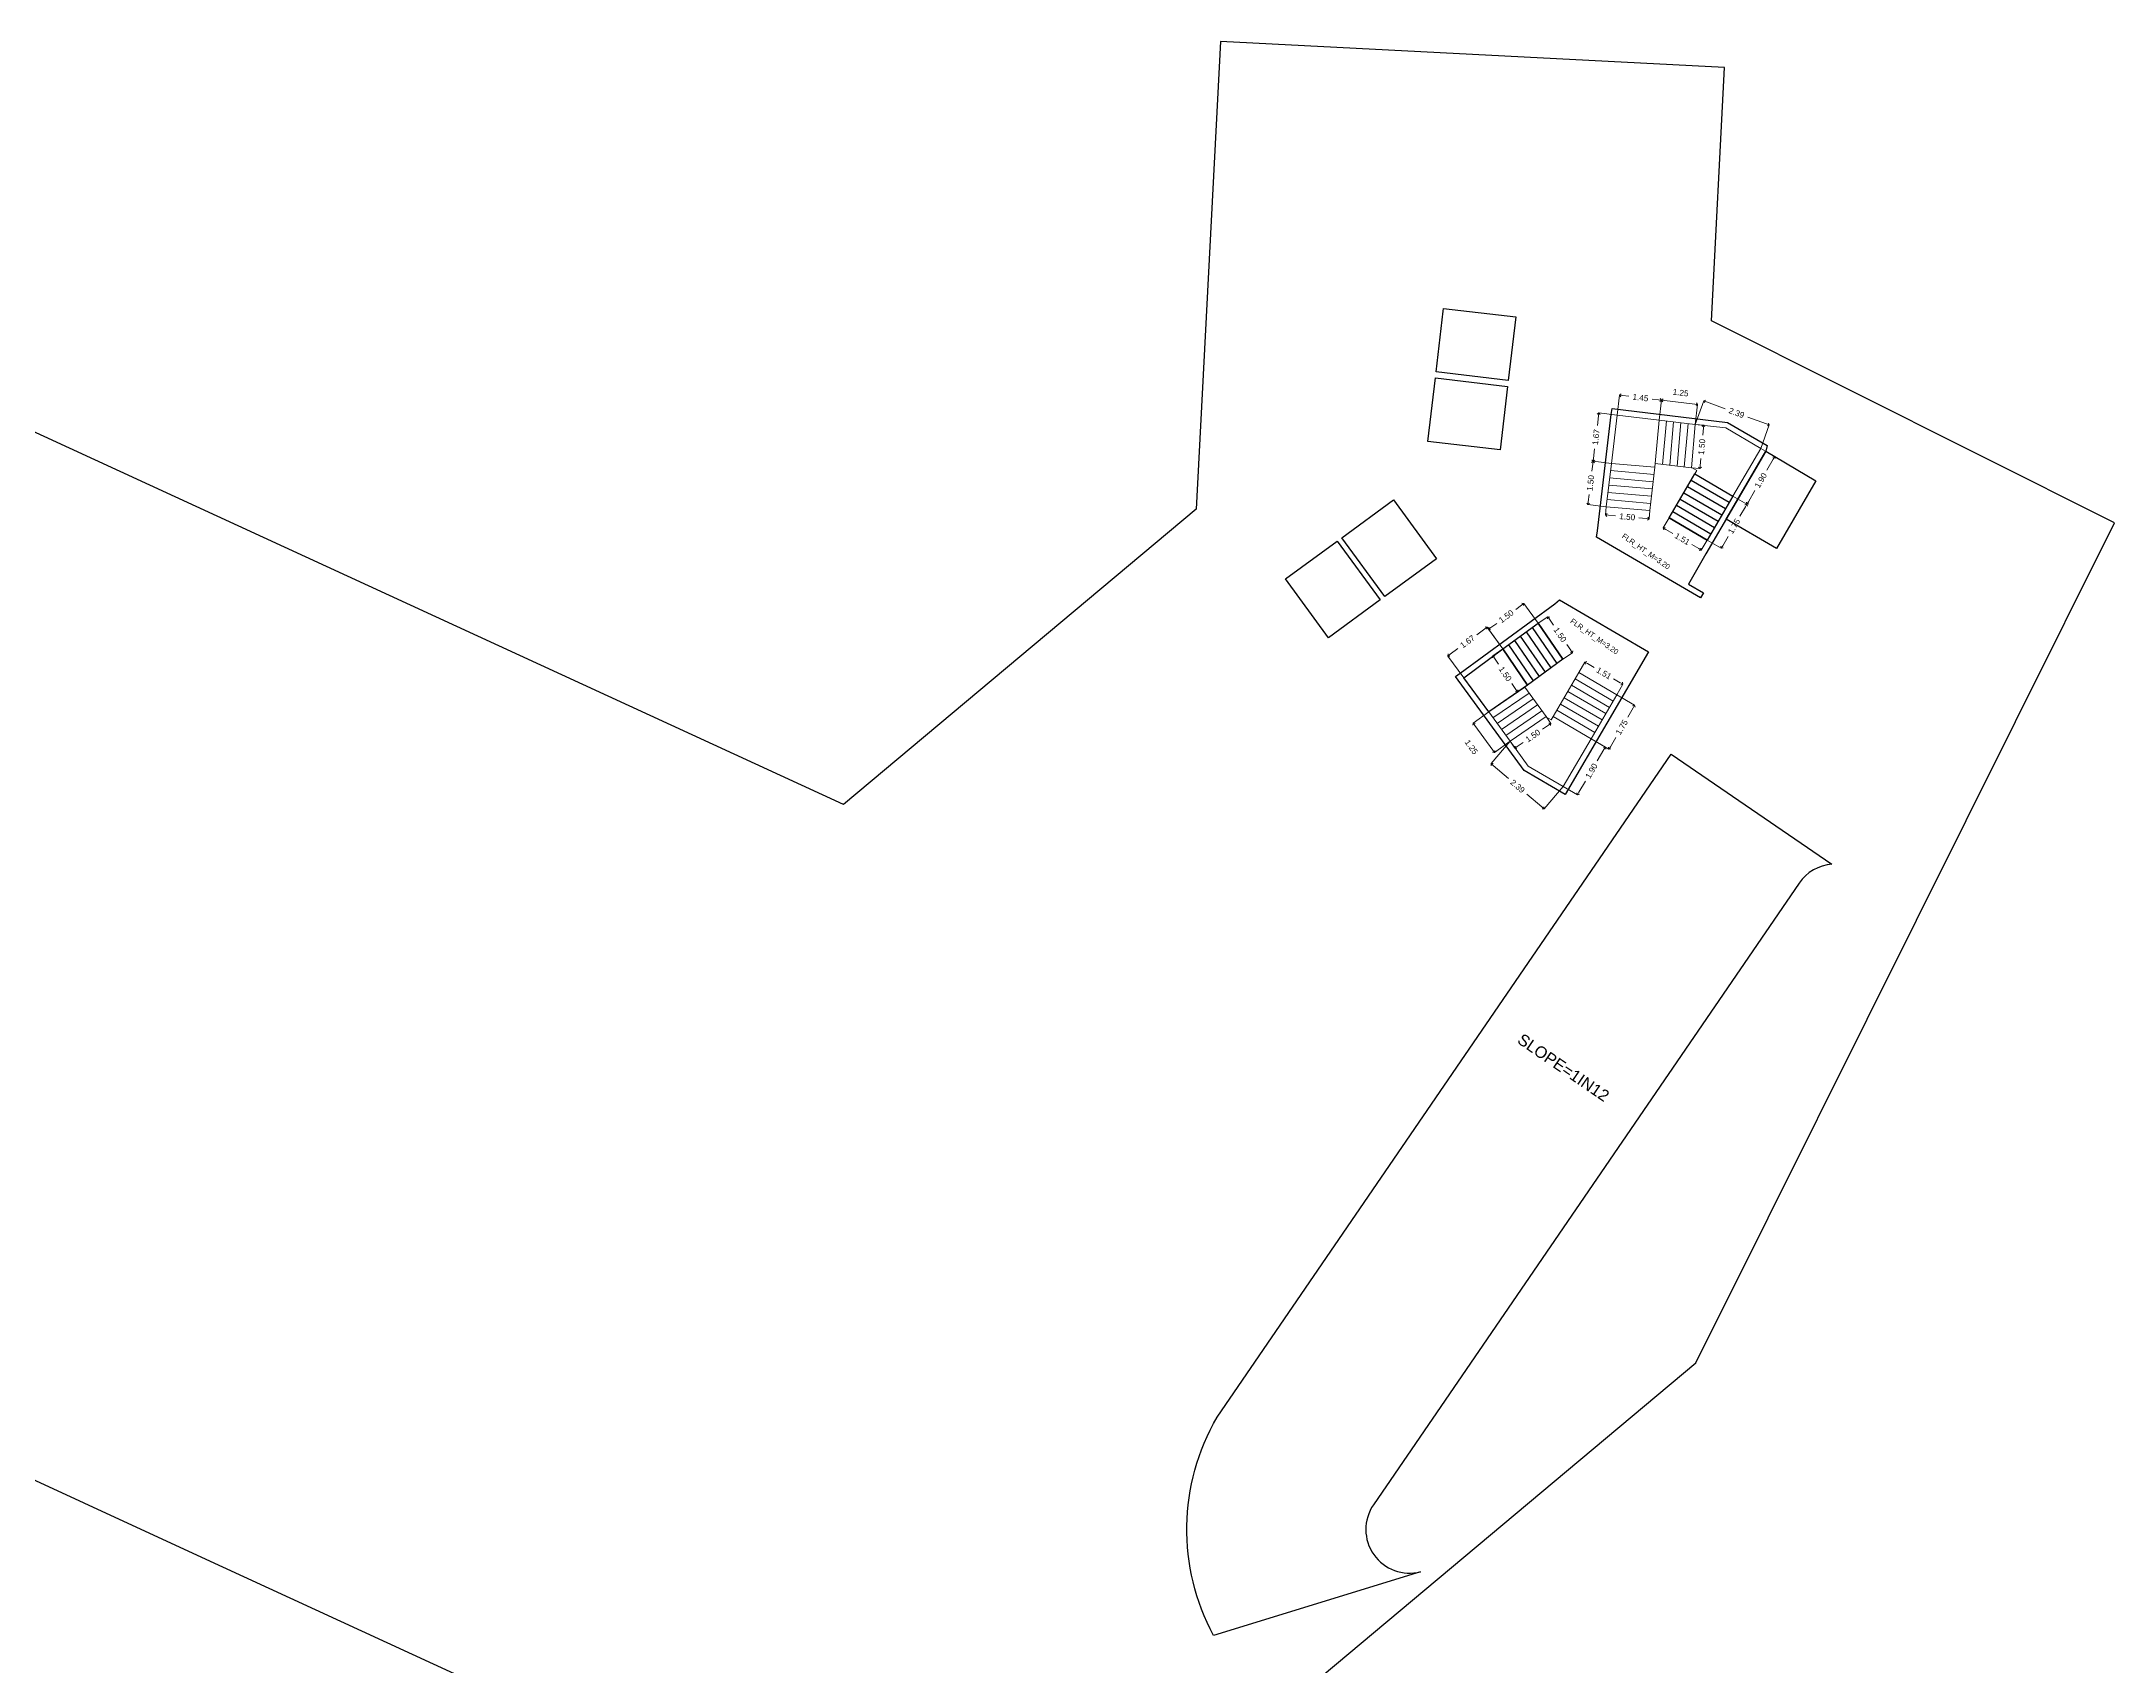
# Model space of a CAD drawing. Header units: metres. Extents: x 0 to 2611, y 0 to 3637.
# Drawn here: x 2367.3 to 2438.5, y 3134.7 to 3190.5 of the extents above; entities that cross this region are included whole.
import ezdxf

# ---------------------------------------------------------------- set-up
doc = ezdxf.new("R2010")
doc.units = ezdxf.units.M
doc.header["$LTSCALE"] = 0.1
doc.linetypes.add('CONTINULUS', pattern=[0])
for name, color, linetype in [('BLK_1_DA_RAMP_1', 7, 'Continuous'), ('BLK_1_FLR_0_BLT_UP_AREA', 14, 'Continuous'), ('BLK_1_FLR_0_LIFT_11', 1, 'Continuous'), ('BLK_1_FLR_0_LIFT_12', 1, 'Continuous'), ('BLK_1_FLR_0_LIFT_13', 1, 'Continuous'), ('BLK_1_FLR_0_LIFT_14', 1, 'Continuous'), ('BLK_1_FLR_0_LIFT_15', 1, 'Continuous'), ('BLK_1_FLR_0_STAIR_5', 7, 'Continuous'), ('BLK_1_FLR_0_STAIR_5_FLIGHT_3', 7, 'Continuous'), ('BLK_1_FLR_0_STAIR_5_LANDING_2', 7, 'Continuous'), ('BLK_1_FLR_0_STAIR_6', 7, 'Continuous'), ('BLK_1_FLR_0_STAIR_6_FLIGHT_3', 7, 'Continuous')]:
    doc.layers.add(name, color=color, linetype=linetype)
for name, color, linetype, lineweight in [('BLK_1_FLR_0_STAIR_5_FLIGHT_1', 7, 'Continuous', 0), ('BLK_1_FLR_0_STAIR_5_FLIGHT_2', 7, 'Continuous', 0), ('BLK_1_FLR_0_STAIR_5_LANDING_1', 7, 'Continuous', 0), ('BLK_1_FLR_0_STAIR_6_FLIGHT_1', 7, 'Continuous', 0), ('BLK_1_FLR_0_STAIR_6_FLIGHT_2', 7, 'Continuous', 0), ('BLK_1_FLR_0_STAIR_6_LANDING_1', 7, 'Continuous', 0), ('BLK_1_FLR_0_STAIR_6_LANDING_2', 7, 'Continuous', 0), ('PLAN', 7, 'Continuous', 40)]:
    doc.layers.add(name, color=color, linetype=linetype, lineweight=lineweight)
doc.styles.add('Arial', font='arial.ttf', dxfattribs={"height": 0.2})
doc.styles.get("Standard").update_dxf_attribs({"font": 'arial.ttf'})
doc.dimstyles.new('Standard$0', dxfattribs={"dimtxt": 0.2, "dimasz": 0.1, "dimexe": 0, "dimexo": 0, "dimgap": 0.1525, "dimtad": 0, "dimzin": 3, "dimdsep": 46, "dimtxsty": 'Arial', "dimblk": 'OPEN90', "dimcen": 0.09, "dimclrd": 8, "dimclre": 8, "dimclrt": 7, "dimadec": 0, "dimazin": 0, "dimtfac": 1, "dimtofl": 0, "dimtmove": 2, "dimatfit": 2, "dimfxl": 1, "dimtolj": 1, "dimtzin": 0, "dimlwd": 9, "dimlwe": 9, "dimarcsym": 0})

# ---------------------------------------------------------------- blocks, each defined once
blk = doc.blocks.new('_Open90')
at = {"layer": 'PLAN', "color": 0, "lineweight": -2}
for p, q in [((0, 0), (-1, 0)), ((-0.5, 0.5), (0, 0)), ((0, 0), (-0.5, -0.5))]:
    blk.add_line(p, q, dxfattribs=at)
blk = doc.blocks.new('*D67')
at = {"layer": 'BLK_1_FLR_0_STAIR_5_FLIGHT_1', "color": 8, "lineweight": 9, "transparency": 16777216}
for p, q in [((2421.412, 3168.073), (2422.028, 3167.713)), ((2421.977, 3167.627), (2421.79, 3167.306)), ((2420.53, 3166.561), (2421.145, 3166.202)), ((2421.195, 3166.288), (2421.383, 3166.609))]:
    blk.add_line(p, q, dxfattribs=at)
at = {"layer": 'Defpoints', "color": 0, "transparency": 16777216}
for p in [(2421.412, 3168.073, 0), (2420.53, 3166.561, 0), (2421.145, 3166.202)]:
    blk.add_point(p, dxfattribs=at)
at = {"layer": 'BLK_1_FLR_0_STAIR_5_FLIGHT_1', "color": 8, "lineweight": 9, "transparency": 16777216, "xscale": 0.1, "yscale": 0.1, "zscale": 0.1}
for p, rotation in [((2422.028, 3167.713), 59.70888637607338), ((2421.145, 3166.202), 239.7088863760735)]:
    blk.add_blockref('_Open90', p, dxfattribs=dict(at, rotation=rotation))
at = {"layer": 'BLK_1_FLR_0_STAIR_5_FLIGHT_1', "color": 7, "transparency": 16777216, "insert": (2421.586, 3166.958), "char_height": 0.2, "attachment_point": 5, "rotation": 59.70889, "style": 'Arial'}
blk.add_mtext('\\A1;1.75', dxfattribs=at)
blk = doc.blocks.new('*D68')
at = {"layer": 'BLK_1_FLR_0_STAIR_5_FLIGHT_1', "color": 8, "lineweight": 9, "transparency": 16777216}
for p, q in [((2420.109, 3168.834), (2420.32, 3169.194)), ((2420.406, 3169.144), (2420.64, 3169.007)), ((2421.536, 3168.483), (2421.302, 3168.62)), ((2421.412, 3168.073), (2421.623, 3168.433))]:
    blk.add_line(p, q, dxfattribs=at)
at = {"layer": 'Defpoints', "color": 0, "transparency": 16777216}
for p in [(2420.32, 3169.194), (2420.109, 3168.834, 0), (2421.412, 3168.073, 0)]:
    blk.add_point(p, dxfattribs=at)
at = {"layer": 'BLK_1_FLR_0_STAIR_5_FLIGHT_1', "color": 8, "lineweight": 9, "transparency": 16777216, "xscale": 0.1, "yscale": 0.1, "zscale": 0.1}
for p, rotation in [((2420.32, 3169.194), 149.7088863760763), ((2421.623, 3168.433), 329.7088863760763)]:
    blk.add_blockref('_Open90', p, dxfattribs=dict(at, rotation=rotation))
at = {"layer": 'BLK_1_FLR_0_STAIR_5_FLIGHT_1', "color": 7, "transparency": 16777216, "insert": (2420.971, 3168.813), "char_height": 0.2, "attachment_point": 5, "rotation": 329.70889, "style": 'Arial'}
blk.add_mtext('\\A1;1.51', dxfattribs=at)
blk = doc.blocks.new('*D69')
at = {"layer": 'BLK_1_FLR_0_STAIR_5_LANDING_1', "color": 8, "lineweight": 9, "transparency": 16777216}
for p, q in [((2420.53, 3166.561), (2421.021, 3166.274)), ((2420.971, 3166.188), (2420.746, 3165.803)), ((2419.573, 3164.924), (2420.065, 3164.637)), ((2420.115, 3164.723), (2420.34, 3165.108))]:
    blk.add_line(p, q, dxfattribs=at)
at = {"layer": 'Defpoints', "color": 0, "transparency": 16777216}
for p in [(2420.53, 3166.561, 0), (2419.573, 3164.924, 0), (2420.065, 3164.637)]:
    blk.add_point(p, dxfattribs=at)
at = {"layer": 'BLK_1_FLR_0_STAIR_5_LANDING_1', "color": 8, "lineweight": 9, "transparency": 16777216, "xscale": 0.1, "yscale": 0.1, "zscale": 0.1}
for p, rotation in [((2421.021, 3166.274), 59.70888637609167), ((2420.065, 3164.637), 239.7088863760917)]:
    blk.add_blockref('_Open90', p, dxfattribs=dict(at, rotation=rotation))
at = {"layer": 'BLK_1_FLR_0_STAIR_5_LANDING_1', "color": 7, "transparency": 16777216, "insert": (2420.543, 3165.456), "char_height": 0.2, "attachment_point": 5, "rotation": 59.70889, "style": 'Arial'}
blk.add_mtext('\\A1;1.90', dxfattribs=at)
blk = doc.blocks.new('*D70')
at = {"layer": 'BLK_1_FLR_0_STAIR_5_LANDING_1', "color": 8, "lineweight": 9, "transparency": 16777216}
for p, q in [((2417.751, 3166.476), (2417.095, 3165.707)), ((2417.172, 3165.642), (2417.691, 3165.199)), ((2418.842, 3164.219), (2418.322, 3164.662)), ((2419.573, 3164.924), (2418.918, 3164.155))]:
    blk.add_line(p, q, dxfattribs=at)
at = {"layer": 'Defpoints', "color": 0, "transparency": 16777216}
for p in [(2417.751, 3166.476, 0), (2417.095, 3165.707), (2419.573, 3164.924, 0)]:
    blk.add_point(p, dxfattribs=at)
at = {"layer": 'BLK_1_FLR_0_STAIR_5_LANDING_1', "color": 8, "lineweight": 9, "transparency": 16777216, "xscale": 0.1, "yscale": 0.1, "zscale": 0.1}
for p, rotation in [((2417.095, 3165.707), 139.5828844173864), ((2418.918, 3164.155), 319.5828844173867)]:
    blk.add_blockref('_Open90', p, dxfattribs=dict(at, rotation=rotation))
at = {"layer": 'BLK_1_FLR_0_STAIR_5_LANDING_1', "color": 7, "transparency": 16777216, "insert": (2418.007, 3164.931), "char_height": 0.2, "attachment_point": 5, "rotation": 319.58288, "style": 'Arial'}
blk.add_mtext('\\A1;2.39', dxfattribs=at)
blk = doc.blocks.new('*D71')
at = {"layer": 'BLK_1_FLR_0_STAIR_5_FLIGHT_2', "color": 8, "lineweight": 9, "transparency": 16777216}
for p, q in [((2417.014, 3167.486), (2416.482, 3167.099)), ((2417.16, 3166.169), (2416.541, 3167.018)), ((2417.751, 3166.476), (2417.219, 3166.088))]:
    blk.add_line(p, q, dxfattribs=at)
at = {"layer": 'Defpoints', "color": 0, "transparency": 16777216}
for p in [(2416.482, 3167.099), (2417.014, 3167.486, 0), (2417.751, 3166.476, 0)]:
    blk.add_point(p, dxfattribs=at)
at = {"layer": 'BLK_1_FLR_0_STAIR_5_FLIGHT_2', "color": 8, "lineweight": 9, "transparency": 16777216, "xscale": 0.1, "yscale": 0.1, "zscale": 0.1}
for p, rotation in [((2416.482, 3167.099), 126.1152672034534), ((2417.219, 3166.088), 306.1152672034535)]:
    blk.add_blockref('_Open90', p, dxfattribs=dict(at, rotation=rotation))
at = {"layer": 'BLK_1_FLR_0_STAIR_5_FLIGHT_2', "color": 7, "transparency": 16777216, "insert": (2416.418, 3166.278), "char_height": 0.2, "attachment_point": 5, "rotation": 306.11527, "style": 'Arial'}
blk.add_mtext('\\A1;1.25', dxfattribs=at)
blk = doc.blocks.new('*D72')
at = {"layer": 'BLK_1_FLR_0_STAIR_5_FLIGHT_2', "color": 8, "lineweight": 9, "transparency": 16777216}
for p, q in [((2419.069, 3167.031), (2418.864, 3166.891)), ((2418.989, 3167.324), (2419.151, 3167.088)), ((2417.751, 3166.476), (2417.913, 3166.24)), ((2417.995, 3166.296), (2418.2, 3166.436))]:
    blk.add_line(p, q, dxfattribs=at)
at = {"layer": 'Defpoints', "color": 0, "transparency": 16777216}
for p in [(2418.989, 3167.324, 0), (2417.751, 3166.476, 0), (2417.913, 3166.24)]:
    blk.add_point(p, dxfattribs=at)
at = {"layer": 'BLK_1_FLR_0_STAIR_5_FLIGHT_2', "color": 8, "lineweight": 9, "transparency": 16777216, "xscale": 0.1, "yscale": 0.1, "zscale": 0.1}
for p, rotation in [((2419.151, 3167.088), 34.39633888663003), ((2417.913, 3166.24), 214.39633888663)]:
    blk.add_blockref('_Open90', p, dxfattribs=dict(at, rotation=rotation))
at = {"layer": 'BLK_1_FLR_0_STAIR_5_FLIGHT_2', "color": 7, "transparency": 16777216, "insert": (2418.532, 3166.664), "char_height": 0.2, "attachment_point": 5, "rotation": 34.39634, "style": 'Arial'}
blk.add_mtext('\\A1;1.50', dxfattribs=at)
blk = doc.blocks.new('*D73')
at = {"layer": 'BLK_1_FLR_0_STAIR_5_LANDING_2', "color": 8, "lineweight": 9, "transparency": 16777216}
for p, q in [((2417.505, 3169.646), (2416.96, 3170.392)), ((2415.69, 3169.464), (2415.959, 3169.661)), ((2416.879, 3170.333), (2416.61, 3170.136)), ((2416.155, 3168.659), (2415.61, 3169.405))]:
    blk.add_line(p, q, dxfattribs=at)
at = {"layer": 'Defpoints', "color": 0, "transparency": 16777216}
for p in [(2417.505, 3169.646, 0), (2415.61, 3169.405), (2416.155, 3168.659, 0)]:
    blk.add_point(p, dxfattribs=at)
at = {"layer": 'BLK_1_FLR_0_STAIR_5_LANDING_2', "color": 8, "lineweight": 9, "transparency": 16777216, "xscale": 0.1, "yscale": 0.1, "zscale": 0.1}
for p, rotation in [((2416.96, 3170.392), 36.17435419016087), ((2415.61, 3169.405), 216.174354190161)]:
    blk.add_blockref('_Open90', p, dxfattribs=dict(at, rotation=rotation))
at = {"layer": 'BLK_1_FLR_0_STAIR_5_LANDING_2', "color": 7, "transparency": 16777216, "insert": (2416.285, 3169.899), "char_height": 0.2, "attachment_point": 5, "rotation": 36.17435, "style": 'Arial'}
blk.add_mtext('\\A1;1.67', dxfattribs=at)
blk = doc.blocks.new('*D74')
at = {"layer": 'BLK_1_FLR_0_STAIR_5_LANDING_2', "color": 8, "lineweight": 9, "transparency": 16777216}
for p, q in [((2417.505, 3169.646), (2417.158, 3169.409)), ((2417.214, 3169.326), (2417.354, 3169.122)), ((2417.949, 3168.253), (2417.809, 3168.457)), ((2418.353, 3168.408), (2418.006, 3168.17))]:
    blk.add_line(p, q, dxfattribs=at)
at = {"layer": 'Defpoints', "color": 0, "transparency": 16777216}
for p in [(2417.505, 3169.646, 0), (2417.158, 3169.409), (2418.353, 3168.408, 0)]:
    blk.add_point(p, dxfattribs=at)
at = {"layer": 'BLK_1_FLR_0_STAIR_5_LANDING_2', "color": 8, "lineweight": 9, "transparency": 16777216, "xscale": 0.1, "yscale": 0.1, "zscale": 0.1}
for p, rotation in [((2417.158, 3169.409), 124.3963388867811), ((2418.006, 3168.17), 304.3963388867811)]:
    blk.add_blockref('_Open90', p, dxfattribs=dict(at, rotation=rotation))
at = {"layer": 'BLK_1_FLR_0_STAIR_5_LANDING_2', "color": 7, "transparency": 16777216, "insert": (2417.582, 3168.79), "char_height": 0.2, "attachment_point": 5, "rotation": 304.39634, "style": 'Arial'}
blk.add_mtext('\\A1;1.50', dxfattribs=at)
blk = doc.blocks.new('*D75')
at = {"layer": 'BLK_1_FLR_0_STAIR_5_FLIGHT_3', "color": 8, "lineweight": 9, "transparency": 16777216}
for p, q in [((2418.142, 3171.149), (2417.941, 3171.002)), ((2418.716, 3170.532), (2418.222, 3171.208)), ((2417.092, 3170.381), (2417.292, 3170.527)), ((2417.505, 3169.646), (2417.011, 3170.322))]:
    blk.add_line(p, q, dxfattribs=at)
at = {"layer": 'Defpoints', "color": 0, "transparency": 16777216}
for p in [(2418.716, 3170.532, 0), (2417.011, 3170.322), (2417.505, 3169.646, 0)]:
    blk.add_point(p, dxfattribs=at)
at = {"layer": 'BLK_1_FLR_0_STAIR_5_FLIGHT_3', "color": 8, "lineweight": 9, "transparency": 16777216, "xscale": 0.1, "yscale": 0.1, "zscale": 0.1}
for p, rotation in [((2418.222, 3171.208), 36.17435419018076), ((2417.011, 3170.322), 216.1743541901808)]:
    blk.add_blockref('_Open90', p, dxfattribs=dict(at, rotation=rotation))
at = {"layer": 'BLK_1_FLR_0_STAIR_5_FLIGHT_3', "color": 7, "transparency": 16777216, "insert": (2417.617, 3170.765), "char_height": 0.2, "attachment_point": 5, "rotation": 36.17435, "style": 'Arial'}
blk.add_mtext('\\A1;1.50', dxfattribs=at)
blk = doc.blocks.new('*D76')
at = {"layer": 'BLK_1_FLR_0_STAIR_5_FLIGHT_3', "color": 8, "lineweight": 9, "transparency": 16777216}
for p, q in [((2418.716, 3170.532), (2419.042, 3170.755)), ((2419.099, 3170.673), (2419.239, 3170.468)), ((2419.834, 3169.6), (2419.694, 3169.804)), ((2419.564, 3169.294), (2419.89, 3169.517))]:
    blk.add_line(p, q, dxfattribs=at)
at = {"layer": 'Defpoints', "color": 0, "transparency": 16777216}
for p in [(2418.716, 3170.532, 0), (2419.042, 3170.755), (2419.564, 3169.294, 0)]:
    blk.add_point(p, dxfattribs=at)
at = {"layer": 'BLK_1_FLR_0_STAIR_5_FLIGHT_3', "color": 8, "lineweight": 9, "transparency": 16777216, "xscale": 0.1, "yscale": 0.1, "zscale": 0.1}
for p, rotation in [((2419.042, 3170.755), 124.3963388867525), ((2419.89, 3169.517), 304.3963388867525)]:
    blk.add_blockref('_Open90', p, dxfattribs=dict(at, rotation=rotation))
at = {"layer": 'BLK_1_FLR_0_STAIR_5_FLIGHT_3', "color": 7, "transparency": 16777216, "insert": (2419.466, 3170.136), "char_height": 0.2, "attachment_point": 5, "rotation": 304.39634, "style": 'Arial'}
blk.add_mtext('\\A1;1.50', dxfattribs=at)
blk = doc.blocks.new('*D77')
at = {"layer": 'BLK_1_FLR_0_STAIR_6_FLIGHT_2', "color": 8, "lineweight": 9, "transparency": 16777216}
for p, q in [((2422.868, 3177.509), (2422.949, 3178.195)), ((2424.091, 3178.061), (2423.048, 3178.183)), ((2424.11, 3177.363), (2424.191, 3178.049))]:
    blk.add_line(p, q, dxfattribs=at)
at = {"layer": 'Defpoints', "color": 0, "transparency": 16777216}
for p in [(2422.949, 3178.195), (2422.868, 3177.509, 0), (2424.11, 3177.363, 0)]:
    blk.add_point(p, dxfattribs=at)
at = {"layer": 'BLK_1_FLR_0_STAIR_6_FLIGHT_2', "color": 8, "lineweight": 9, "transparency": 16777216, "xscale": 0.1, "yscale": 0.1, "zscale": 0.1}
for p, rotation in [((2422.949, 3178.195), 173.3025055486923), ((2424.191, 3178.049), 353.3025055486921)]:
    blk.add_blockref('_Open90', p, dxfattribs=dict(at, rotation=rotation))
at = {"layer": 'BLK_1_FLR_0_STAIR_6_FLIGHT_2', "color": 7, "transparency": 16777216, "insert": (2423.608, 3178.45), "char_height": 0.2, "attachment_point": 5, "rotation": 353.30251, "style": 'Arial'}
blk.add_mtext('\\A1;1.25', dxfattribs=at)
blk = doc.blocks.new('*D78')
at = {"layer": 'BLK_1_FLR_0_STAIR_6_FLIGHT_2', "color": 8, "lineweight": 9, "transparency": 16777216}
for p, q in [((2424.11, 3177.363), (2424.399, 3177.338)), ((2424.391, 3177.238), (2424.369, 3176.991)), ((2424.278, 3175.942), (2424.299, 3176.189)), ((2423.98, 3175.867), (2424.269, 3175.842))]:
    blk.add_line(p, q, dxfattribs=at)
at = {"layer": 'Defpoints', "color": 0, "transparency": 16777216}
for p in [(2424.11, 3177.363, 0), (2423.98, 3175.867, 0), (2424.269, 3175.842)]:
    blk.add_point(p, dxfattribs=at)
at = {"layer": 'BLK_1_FLR_0_STAIR_6_FLIGHT_2', "color": 8, "lineweight": 9, "transparency": 16777216, "xscale": 0.1, "yscale": 0.1, "zscale": 0.1}
for p, rotation in [((2424.399, 3177.338), 85.0214338654943), ((2424.269, 3175.842), 265.0214338654943)]:
    blk.add_blockref('_Open90', p, dxfattribs=dict(at, rotation=rotation))
at = {"layer": 'BLK_1_FLR_0_STAIR_6_FLIGHT_2', "color": 7, "transparency": 16777216, "insert": (2424.334, 3176.59), "char_height": 0.2, "attachment_point": 5, "rotation": 85.02143, "style": 'Arial'}
blk.add_mtext('\\A1;1.50', dxfattribs=at)
blk = doc.blocks.new('*D79')
at = {"layer": 'BLK_1_FLR_0_STAIR_6_FLIGHT_1', "color": 8, "lineweight": 9, "transparency": 16777216}
for p, q in [((2421.228, 3176.02), (2420.601, 3176.094)), ((2420.589, 3175.995), (2420.56, 3175.749)), ((2420.436, 3174.703), (2420.465, 3174.95)), ((2421.052, 3174.53), (2420.424, 3174.604))]:
    blk.add_line(p, q, dxfattribs=at)
at = {"layer": 'Defpoints', "color": 0, "transparency": 16777216}
for p in [(2421.228, 3176.02, 0), (2420.424, 3174.604), (2421.052, 3174.53, 0)]:
    blk.add_point(p, dxfattribs=at)
at = {"layer": 'BLK_1_FLR_0_STAIR_6_FLIGHT_1', "color": 8, "lineweight": 9, "transparency": 16777216, "xscale": 0.1, "yscale": 0.1, "zscale": 0.1}
for p, rotation in [((2420.601, 3176.094), 83.24341856199182), ((2420.424, 3174.604), 263.2434185619918)]:
    blk.add_blockref('_Open90', p, dxfattribs=dict(at, rotation=rotation))
at = {"layer": 'BLK_1_FLR_0_STAIR_6_FLIGHT_1', "color": 7, "transparency": 16777216, "insert": (2420.512, 3175.349), "char_height": 0.2, "attachment_point": 5, "rotation": 83.24342, "style": 'Arial'}
blk.add_mtext('\\A1;1.50', dxfattribs=at)
blk = doc.blocks.new('*D80')
at = {"layer": 'BLK_1_FLR_0_STAIR_6_FLIGHT_1', "color": 8, "lineweight": 9, "transparency": 16777216}
for p, q in [((2421.052, 3174.53), (2421.027, 3174.25)), ((2421.127, 3174.242), (2421.374, 3174.22)), ((2422.423, 3174.129), (2422.176, 3174.15)), ((2422.547, 3174.4), (2422.522, 3174.12))]:
    blk.add_line(p, q, dxfattribs=at)
at = {"layer": 'Defpoints', "color": 0, "transparency": 16777216}
for p in [(2421.027, 3174.25), (2421.052, 3174.53, 0), (2422.547, 3174.4, 0)]:
    blk.add_point(p, dxfattribs=at)
at = {"layer": 'BLK_1_FLR_0_STAIR_6_FLIGHT_1', "color": 8, "lineweight": 9, "transparency": 16777216, "xscale": 0.1, "yscale": 0.1, "zscale": 0.1}
for p, rotation in [((2421.027, 3174.25), 175.0214338654745), ((2422.522, 3174.12), 355.0214338654745)]:
    blk.add_blockref('_Open90', p, dxfattribs=dict(at, rotation=rotation))
at = {"layer": 'BLK_1_FLR_0_STAIR_6_FLIGHT_1', "color": 7, "transparency": 16777216, "insert": (2421.775, 3174.185), "char_height": 0.2, "attachment_point": 5, "rotation": 355.02143, "style": 'Arial'}
blk.add_mtext('\\A1;1.50', dxfattribs=at)
blk = doc.blocks.new('*D81')
at = {"layer": 'BLK_1_FLR_0_STAIR_6_FLIGHT_3', "color": 8, "lineweight": 9, "transparency": 16777216}
for p, q in [((2425.401, 3174.9), (2425.884, 3174.618)), ((2425.834, 3174.532), (2425.646, 3174.211)), ((2424.518, 3173.389), (2425.002, 3173.107)), ((2425.052, 3173.193), (2425.239, 3173.514))]:
    blk.add_line(p, q, dxfattribs=at)
at = {"layer": 'Defpoints', "color": 0, "transparency": 16777216}
for p in [(2425.401, 3174.9, 0), (2424.518, 3173.389, 0), (2425.002, 3173.107)]:
    blk.add_point(p, dxfattribs=at)
at = {"layer": 'BLK_1_FLR_0_STAIR_6_FLIGHT_3', "color": 8, "lineweight": 9, "transparency": 16777216, "xscale": 0.1, "yscale": 0.1, "zscale": 0.1}
for p, rotation in [((2425.884, 3174.618), 59.70888637611733), ((2425.002, 3173.107), 239.7088863761174)]:
    blk.add_blockref('_Open90', p, dxfattribs=dict(at, rotation=rotation))
at = {"layer": 'BLK_1_FLR_0_STAIR_6_FLIGHT_3', "color": 7, "transparency": 16777216, "insert": (2425.443, 3173.863), "char_height": 0.2, "attachment_point": 5, "rotation": 59.70889, "style": 'Arial'}
blk.add_mtext('\\A1;1.75', dxfattribs=at)
blk = doc.blocks.new('*D82')
at = {"layer": 'BLK_1_FLR_0_STAIR_6_FLIGHT_3', "color": 8, "lineweight": 9, "transparency": 16777216}
for p, q in [((2423.215, 3174.151), (2423.013, 3173.805)), ((2423.1, 3173.755), (2423.334, 3173.618)), ((2424.23, 3173.094), (2423.996, 3173.231)), ((2424.518, 3173.389), (2424.317, 3173.044))]:
    blk.add_line(p, q, dxfattribs=at)
at = {"layer": 'Defpoints', "color": 0, "transparency": 16777216}
for p in [(2423.215, 3174.151, 0), (2423.013, 3173.805), (2424.518, 3173.389, 0)]:
    blk.add_point(p, dxfattribs=at)
at = {"layer": 'BLK_1_FLR_0_STAIR_6_FLIGHT_3', "color": 8, "lineweight": 9, "transparency": 16777216, "xscale": 0.1, "yscale": 0.1, "zscale": 0.1}
for p, rotation in [((2423.013, 3173.805), 149.7088863760763), ((2424.317, 3173.044), 329.7088863760763)]:
    blk.add_blockref('_Open90', p, dxfattribs=dict(at, rotation=rotation))
at = {"layer": 'BLK_1_FLR_0_STAIR_6_FLIGHT_3', "color": 7, "transparency": 16777216, "insert": (2423.665, 3173.425), "char_height": 0.2, "attachment_point": 5, "rotation": 329.70889, "style": 'Arial'}
blk.add_mtext('\\A1;1.51', dxfattribs=at)
blk = doc.blocks.new('*D83')
at = {"layer": 'BLK_1_FLR_0_STAIR_6_LANDING_1', "color": 8, "lineweight": 9, "transparency": 16777216}
for p, q in [((2421.425, 3177.681), (2421.506, 3178.366)), ((2421.606, 3178.355), (2421.827, 3178.328)), ((2422.85, 3178.206), (2422.629, 3178.233)), ((2422.868, 3177.509), (2422.95, 3178.195))]:
    blk.add_line(p, q, dxfattribs=at)
at = {"layer": 'Defpoints', "color": 0, "transparency": 16777216}
for p in [(2421.506, 3178.366), (2421.425, 3177.681, 0), (2422.868, 3177.509, 0)]:
    blk.add_point(p, dxfattribs=at)
at = {"layer": 'BLK_1_FLR_0_STAIR_6_LANDING_1', "color": 8, "lineweight": 9, "transparency": 16777216, "xscale": 0.1, "yscale": 0.1, "zscale": 0.1}
for p, rotation in [((2421.506, 3178.366), 173.2112600283359), ((2422.95, 3178.195), 353.211260028336)]:
    blk.add_blockref('_Open90', p, dxfattribs=dict(at, rotation=rotation))
at = {"layer": 'BLK_1_FLR_0_STAIR_6_LANDING_1', "color": 7, "transparency": 16777216, "insert": (2422.228, 3178.281), "char_height": 0.2, "attachment_point": 5, "rotation": 353.21126, "style": 'Arial'}
blk.add_mtext('\\A1;1.45', dxfattribs=at)
blk = doc.blocks.new('*D84')
at = {"layer": 'BLK_1_FLR_0_STAIR_6_LANDING_1', "color": 8, "lineweight": 9, "transparency": 16777216}
for p, q in [((2420.786, 3177.656), (2420.747, 3177.325)), ((2421.425, 3177.681), (2420.797, 3177.755)), ((2421.228, 3176.02), (2420.601, 3176.094)), ((2420.613, 3176.194), (2420.652, 3176.525))]:
    blk.add_line(p, q, dxfattribs=at)
at = {"layer": 'Defpoints', "color": 0, "transparency": 16777216}
for p in [(2421.425, 3177.681, 0), (2420.601, 3176.094), (2421.228, 3176.02, 0)]:
    blk.add_point(p, dxfattribs=at)
at = {"layer": 'BLK_1_FLR_0_STAIR_6_LANDING_1', "color": 8, "lineweight": 9, "transparency": 16777216, "xscale": 0.1, "yscale": 0.1, "zscale": 0.1}
for p, rotation in [((2420.797, 3177.755), 83.24341856201399), ((2420.601, 3176.094), 263.2434185620139)]:
    blk.add_blockref('_Open90', p, dxfattribs=dict(at, rotation=rotation))
at = {"layer": 'BLK_1_FLR_0_STAIR_6_LANDING_1', "color": 7, "transparency": 16777216, "insert": (2420.699, 3176.925), "char_height": 0.2, "attachment_point": 5, "rotation": 83.24342, "style": 'Arial'}
blk.add_mtext('\\A1;1.67', dxfattribs=at)
blk = doc.blocks.new('*D85')
at = {"layer": 'BLK_1_FLR_0_STAIR_6_LANDING_2', "color": 8, "lineweight": 9, "transparency": 16777216}
for p, q in [((2426.357, 3176.538), (2426.84, 3176.256)), ((2426.789, 3176.17), (2426.565, 3175.785)), ((2425.401, 3174.9), (2425.883, 3174.619)), ((2425.934, 3174.705), (2426.159, 3175.09))]:
    blk.add_line(p, q, dxfattribs=at)
at = {"layer": 'Defpoints', "color": 0, "transparency": 16777216}
for p in [(2426.357, 3176.538, 0), (2425.401, 3174.9, 0), (2425.883, 3174.619)]:
    blk.add_point(p, dxfattribs=at)
at = {"layer": 'BLK_1_FLR_0_STAIR_6_LANDING_2', "color": 8, "lineweight": 9, "transparency": 16777216, "xscale": 0.1, "yscale": 0.1, "zscale": 0.1}
for p, rotation in [((2426.84, 3176.256), 59.70888637608196), ((2425.883, 3174.619), 239.7088863760819)]:
    blk.add_blockref('_Open90', p, dxfattribs=dict(at, rotation=rotation))
at = {"layer": 'BLK_1_FLR_0_STAIR_6_LANDING_2', "color": 7, "transparency": 16777216, "insert": (2426.362, 3175.437), "char_height": 0.2, "attachment_point": 5, "rotation": 59.70889, "style": 'Arial'}
blk.add_mtext('\\A1;1.90', dxfattribs=at)
blk = doc.blocks.new('*D86')
at = {"layer": 'BLK_1_FLR_0_STAIR_6_LANDING_2', "color": 8, "lineweight": 9, "transparency": 16777216}
for p, q in [((2424.11, 3177.363), (2424.406, 3178.169)), ((2424.5, 3178.135), (2425.141, 3177.899)), ((2426.559, 3177.378), (2425.919, 3177.614)), ((2426.357, 3176.538), (2426.653, 3177.344))]:
    blk.add_line(p, q, dxfattribs=at)
at = {"layer": 'Defpoints', "color": 0, "transparency": 16777216}
for p in [(2424.11, 3177.363, 0), (2426.653, 3177.344), (2426.357, 3176.538, 0)]:
    blk.add_point(p, dxfattribs=at)
at = {"layer": 'BLK_1_FLR_0_STAIR_6_LANDING_2', "color": 8, "lineweight": 9, "transparency": 16777216, "xscale": 0.1, "yscale": 0.1, "zscale": 0.1}
for p, rotation in [((2424.406, 3178.169), 159.8348883347554), ((2426.653, 3177.344), 339.8348883347556)]:
    blk.add_blockref('_Open90', p, dxfattribs=dict(at, rotation=rotation))
at = {"layer": 'BLK_1_FLR_0_STAIR_6_LANDING_2', "color": 7, "transparency": 16777216, "insert": (2425.53, 3177.756), "char_height": 0.2, "attachment_point": 5, "rotation": 339.83489, "style": 'Arial'}
blk.add_mtext('\\A1;2.39', dxfattribs=at)

msp = doc.modelspace()

# ---------------------------------------------------------------- linework, layer by layer
at = {"layer": 'BLK_1_DA_RAMP_1', "color": 7}
msp.add_lwpolyline([(2423.281, 3166.033), (2428.807, 3162.25, 0.229019), (2427.674, 3161.601), (2413.056, 3140.246, 0.694294), (2414.675, 3137.948), (2407.566, 3135.758, -0.261754), (2407.686, 3143.253)], format="xyb", close=True, dxfattribs=at)
at = {"layer": 'BLK_1_FLR_0_BLT_UP_AREA', "color": 14, "ltscale": 0.05}
for points in [[(2407.768, 3131.415), (2424.13, 3145.126), (2426.611, 3150.104), (2438.513, 3173.978), (2424.663, 3180.914), (2425.113, 3189.622), (2407.796, 3190.517), (2406.966, 3174.448), (2394.856, 3164.299), (2371.89, 3174.872), (2352.711, 3183.701)], [(2361.103, 3143.835), (2372.65, 3138.518), (2389.733, 3130.654)]]:
    msp.add_lwpolyline(points, dxfattribs=at)
at = {"layer": 'BLK_1_FLR_0_LIFT_11', "color": 1, "elevation": -0.001}
msp.add_lwpolyline([(2411.51, 3170.033), (2410.035, 3172.051), (2411.811, 3173.349), (2413.284, 3171.334)], close=True, dxfattribs=at)
at = {"layer": 'BLK_1_FLR_0_LIFT_12', "color": 1, "elevation": -0.001}
msp.add_lwpolyline([(2413.445, 3171.452), (2411.972, 3173.467), (2413.748, 3174.766), (2415.223, 3172.747)], close=True, dxfattribs=at)
at = {"layer": 'BLK_1_FLR_0_LIFT_13', "color": 1, "elevation": -0.001}
msp.add_lwpolyline([(2414.924, 3176.778), (2415.182, 3178.963), (2417.665, 3178.669), (2417.406, 3176.484)], close=True, dxfattribs=at)
at = {"layer": 'BLK_1_FLR_0_LIFT_14', "color": 1, "elevation": -0.001}
msp.add_lwpolyline([(2415.206, 3179.162), (2415.453, 3181.248), (2415.464, 3181.346), (2417.947, 3181.052), (2417.684, 3178.868)], close=True, dxfattribs=at)
at = {"layer": 'BLK_1_FLR_0_LIFT_15', "color": 2, "elevation": 0}
msp.add_lwpolyline([(2425.168, 3174.106), (2426.53, 3176.437), (2428.257, 3175.428), (2426.895, 3173.097)], close=True, dxfattribs=at)
at = {"layer": 'BLK_1_FLR_0_STAIR_5', "elevation": 0}
msp.add_lwpolyline([(2419.645, 3164.651), (2418.237, 3165.473), (2415.875, 3168.704), (2416.037, 3168.821), (2419.289, 3171.199), (2419.447, 3171.338), (2422.508, 3169.551)], close=True, dxfattribs=at)
at = {"layer": 'BLK_1_FLR_0_STAIR_5_FLIGHT_1', "color": 3, "extrusion": (-2.69306e-07, -4.46673e-07, 1)}
for p, q in [((2419.857, 3168.402, 0), (2421.16, 3167.641, 0)), ((2419.983, 3168.618, 0), (2421.286, 3167.857, 0)), ((2420.109, 3168.834, 0), (2421.412, 3168.073, 0)), ((2419.353, 3167.539, 0), (2420.656, 3166.777, 0)), ((2419.479, 3167.755, 0), (2420.782, 3166.993, 0)), ((2419.605, 3167.97, 0), (2420.908, 3167.209, 0)), ((2419.731, 3168.186, 0), (2421.034, 3167.425, 0)), ((2419.227, 3167.323, 0), (2420.53, 3166.561, 0))]:
    msp.add_line(p, q, dxfattribs=at)
at = {"layer": 'BLK_1_FLR_0_STAIR_5_FLIGHT_1', "elevation": 0}
msp.add_lwpolyline([(2420.109, 3168.834), (2419.227, 3167.323), (2420.53, 3166.561), (2421.412, 3168.073)], close=True, dxfattribs=at)
at = {"layer": 'BLK_1_FLR_0_STAIR_5_FLIGHT_2', "color": 3, "extrusion": (-2.69306e-07, -4.46673e-07, 1)}
for p, q in [((2417.014, 3167.486, 0), (2418.251, 3168.334, 0)), ((2417.16, 3167.284, 0), (2418.399, 3168.132, 0)), ((2417.308, 3167.082, 0), (2418.547, 3167.93, 0)), ((2417.455, 3166.88, 0), (2418.694, 3167.728, 0)), ((2417.603, 3166.678, 0), (2418.842, 3167.526, 0)), ((2417.751, 3166.476, 0), (2418.989, 3167.324, 0))]:
    msp.add_line(p, q, dxfattribs=at)
at = {"layer": 'BLK_1_FLR_0_STAIR_5_FLIGHT_2', "elevation": 0}
msp.add_lwpolyline([(2417.014, 3167.486), (2418.251, 3168.334), (2418.989, 3167.324), (2417.751, 3166.476)], close=True, dxfattribs=at)
at = {"layer": 'BLK_1_FLR_0_STAIR_5_FLIGHT_3', "color": 3, "extrusion": (-2.69306e-07, -4.46673e-07, 1)}
for p, q in [((2419.362, 3169.146, 0), (2418.514, 3170.384, 0)), ((2419.564, 3169.294, 0), (2418.716, 3170.532, 0)), ((2418.353, 3168.408, 0), (2417.505, 3169.646, 0)), ((2418.555, 3168.556, 0), (2417.707, 3169.794, 0)), ((2418.756, 3168.703, 0), (2417.909, 3169.942, 0)), ((2418.96, 3168.848, 0), (2418.111, 3170.089, 0)), ((2419.16, 3168.999, 0), (2418.312, 3170.237, 0))]:
    msp.add_line(p, q, dxfattribs=at)
at = {"layer": 'BLK_1_FLR_0_STAIR_5_FLIGHT_3', "elevation": 0}
msp.add_lwpolyline([(2417.505, 3169.646), (2418.716, 3170.532), (2419.564, 3169.294), (2418.353, 3168.408)], close=True, dxfattribs=at)
at = {"layer": 'BLK_1_FLR_0_STAIR_5_LANDING_1', "elevation": 0}
msp.add_lwpolyline([(2417.751, 3166.476), (2418.989, 3167.324), (2419.005, 3167.303), (2419.162, 3167.212), (2419.227, 3167.323), (2420.53, 3166.561), (2419.573, 3164.924), (2418.374, 3165.624)], close=True, dxfattribs=at)
at = {"layer": 'BLK_1_FLR_0_STAIR_5_LANDING_2', "elevation": 0}
msp.add_lwpolyline([(2416.155, 3168.659), (2417.505, 3169.646), (2418.353, 3168.408), (2417.014, 3167.486)], close=True, dxfattribs=at)
at = {"layer": 'BLK_1_FLR_0_STAIR_6', "elevation": 0}
msp.add_lwpolyline([(2424.287, 3171.407), (2420.722, 3173.489), (2420.752, 3173.703), (2421.226, 3177.704), (2421.25, 3177.902), (2425.223, 3177.432), (2426.577, 3176.641), (2426.53, 3176.437), (2424.475, 3172.918), (2423.882, 3171.875), (2424.388, 3171.579)], close=True, dxfattribs=at)
at = {"layer": 'BLK_1_FLR_0_STAIR_6_FLIGHT_1', "color": 3, "extrusion": (-2.69306e-07, -4.46673e-07, 1)}
for p, q in [((2422.664, 3175.393, 0), (2421.169, 3175.523, 0)), ((2422.694, 3175.641, 0), (2421.199, 3175.772, 0)), ((2422.723, 3175.89, 0), (2421.228, 3176.02, 0)), ((2422.576, 3174.648, 0), (2421.081, 3174.778, 0)), ((2422.605, 3174.896, 0), (2421.11, 3175.027, 0)), ((2422.638, 3175.144, 0), (2421.14, 3175.275, 0)), ((2422.547, 3174.4, 0), (2421.052, 3174.53, 0))]:
    msp.add_line(p, q, dxfattribs=at)
at = {"layer": 'BLK_1_FLR_0_STAIR_6_FLIGHT_1', "elevation": 0}
msp.add_lwpolyline([(2421.228, 3176.02), (2422.723, 3175.89), (2422.547, 3174.4), (2421.052, 3174.53)], close=True, dxfattribs=at)
at = {"layer": 'BLK_1_FLR_0_STAIR_6_FLIGHT_2', "color": 3, "extrusion": (-2.69306e-07, -4.46673e-07, 1)}
for p, q in [((2422.868, 3177.509, 0), (2422.738, 3176.015, 0)), ((2423.117, 3177.481, 0), (2422.986, 3175.985, 0)), ((2423.365, 3177.451, 0), (2423.235, 3175.956, 0)), ((2423.613, 3177.422, 0), (2423.483, 3175.926, 0)), ((2423.862, 3177.393, 0), (2423.731, 3175.897, 0)), ((2424.11, 3177.363, 0), (2423.98, 3175.867, 0))]:
    msp.add_line(p, q, dxfattribs=at)
at = {"layer": 'BLK_1_FLR_0_STAIR_6_FLIGHT_2', "elevation": 0}
msp.add_lwpolyline([(2422.738, 3176.015), (2422.868, 3177.509), (2424.11, 3177.363), (2423.98, 3175.867)], close=True, dxfattribs=at)
at = {"layer": 'BLK_1_FLR_0_STAIR_6_FLIGHT_3', "color": 3, "extrusion": (-2.69306e-07, -4.46673e-07, 1)}
for p, q in [((2423.972, 3175.446, 0), (2425.275, 3174.685, 0)), ((2424.098, 3175.662, 0), (2425.401, 3174.9, 0)), ((2423.593, 3174.798, 0), (2424.897, 3174.037, 0)), ((2423.719, 3175.014, 0), (2425.023, 3174.253, 0)), ((2423.845, 3175.23, 0), (2425.149, 3174.469, 0)), ((2423.215, 3174.151, 0), (2424.518, 3173.389, 0)), ((2423.341, 3174.367, 0), (2424.644, 3173.605, 0)), ((2423.467, 3174.582, 0), (2424.77, 3173.821, 0))]:
    msp.add_line(p, q, dxfattribs=at)
at = {"layer": 'BLK_1_FLR_0_STAIR_6_FLIGHT_3', "elevation": 0}
msp.add_lwpolyline([(2424.098, 3175.662), (2425.401, 3174.9), (2424.518, 3173.389), (2423.215, 3174.151)], close=True, dxfattribs=at)
at = {"layer": 'BLK_1_FLR_0_STAIR_6_LANDING_1', "color": 7, "elevation": 0}
msp.add_lwpolyline([(2421.425, 3177.681), (2422.868, 3177.509), (2422.738, 3176.015), (2422.723, 3175.89), (2421.228, 3176.02)], close=True, dxfattribs=at)
at = {"layer": 'BLK_1_FLR_0_STAIR_6_LANDING_2', "color": 7, "elevation": 0}
msp.add_lwpolyline([(2424.11, 3177.363), (2425.158, 3177.238), (2426.357, 3176.538), (2425.401, 3174.9), (2424.098, 3175.662), (2424.163, 3175.773), (2424.006, 3175.864), (2423.98, 3175.867)], close=True, dxfattribs=at)

# ---------------------------------------------------------------- texts
at = {"layer": 'BLK_1_DA_RAMP_1', "color": 7, "linetype": 'CONTINULUS', "ltscale": 0.05, "insert": (2418.187, 3156.464), "char_height": 0.39735, "width": 20.72252, "attachment_point": 1, "rotation": 325.60744, "style": 'Arial'}
msp.add_mtext('SLOPE=1IN12', dxfattribs=at)
at = {"layer": 'BLK_1_FLR_0_STAIR_5', "insert": (2419.902, 3170.711, -0.081), "char_height": 0.18103, "width": 1.93651, "attachment_point": 1, "rotation": 325.00538}
msp.add_mtext('FLR_HT_M=3.20', dxfattribs=at)
at = {"layer": 'BLK_1_FLR_0_STAIR_6', "insert": (2421.676, 3173.63, -0.081), "char_height": 0.18103, "width": 1.93651, "attachment_point": 1, "rotation": 325.00538}
msp.add_mtext('FLR_HT_M=3.20', dxfattribs=at)

# ---------------------------------------------------------------- dimensions: what is measured, and where the dimension line sits
at = {"layer": 'BLK_1_FLR_0_STAIR_5_FLIGHT_1', "color": 2}
dim = msp.add_aligned_dim(p1=(2421.412, 3168.073, 0), p2=(2420.109, 3168.834, 0), distance=-0.417, dimstyle='Standard$0', dxfattribs=at)
dim.commit()
dim.dimension.update_dxf_attribs({"geometry": '*D68', "text_midpoint": (2420.971, 3168.813)})
at = {"layer": 'BLK_1_FLR_0_STAIR_5_FLIGHT_1', "color": 1}
dim = msp.add_aligned_dim(p1=(2421.412, 3168.073, 0), p2=(2420.53, 3166.561, 0), distance=0.713, dimstyle='Standard$0', dxfattribs=at)
dim.commit()
dim.dimension.update_dxf_attribs({"geometry": '*D67', "text_midpoint": (2421.586, 3166.958)})
at = {"layer": 'BLK_1_FLR_0_STAIR_5_FLIGHT_2', "color": 1}
dim = msp.add_aligned_dim(p1=(2417.751, 3166.476, 0), p2=(2417.014, 3167.486, 0), distance=0.658, dimstyle='Standard$0', dxfattribs=at)
dim.commit()
dim.dimension.update_dxf_attribs({"geometry": '*D71', "text_midpoint": (2416.418, 3166.278)})
at = {"layer": 'BLK_1_FLR_0_STAIR_5_FLIGHT_2', "color": 2}
dim = msp.add_aligned_dim(p1=(2418.989, 3167.324, 0), p2=(2417.751, 3166.476, 0), distance=0.287, dimstyle='Standard$0', dxfattribs=at)
dim.commit()
dim.dimension.update_dxf_attribs({"geometry": '*D72', "text_midpoint": (2418.532, 3166.664)})
at = {"layer": 'BLK_1_FLR_0_STAIR_5_FLIGHT_3', "color": 1}
dim = msp.add_aligned_dim(p1=(2418.716, 3170.532, 0), p2=(2417.505, 3169.646, 0), distance=-0.837, dimstyle='Standard$0', dxfattribs=at)
dim.commit()
dim.dimension.update_dxf_attribs({"geometry": '*D75', "text_midpoint": (2417.617, 3170.765)})
at = {"layer": 'BLK_1_FLR_0_STAIR_5_FLIGHT_3', "color": 2}
dim = msp.add_aligned_dim(p1=(2419.564, 3169.294, 0), p2=(2418.716, 3170.532, 0), distance=-0.395, dimstyle='Standard$0', dxfattribs=at)
dim.commit()
dim.dimension.update_dxf_attribs({"geometry": '*D76', "text_midpoint": (2419.466, 3170.136)})
at = {"layer": 'BLK_1_FLR_0_STAIR_5_LANDING_1', "color": 1}
dim = msp.add_aligned_dim(p1=(2419.573, 3164.924, 0), p2=(2417.751, 3166.476, 0), distance=1.011, dimstyle='Standard$0', dxfattribs=at)
dim.commit()
dim.dimension.update_dxf_attribs({"geometry": '*D70', "text_midpoint": (2418.007, 3164.931)})
at = {"layer": 'BLK_1_FLR_0_STAIR_5_LANDING_1', "color": 2}
dim = msp.add_aligned_dim(p1=(2420.53, 3166.561, 0), p2=(2419.573, 3164.924, 0), distance=0.569, dimstyle='Standard$0', dxfattribs=at)
dim.commit()
dim.dimension.update_dxf_attribs({"geometry": '*D69', "text_midpoint": (2420.543, 3165.456)})
at = {"layer": 'BLK_1_FLR_0_STAIR_5_LANDING_2', "color": 1}
dim = msp.add_aligned_dim(p1=(2417.505, 3169.646, 0), p2=(2416.155, 3168.659, 0), distance=-0.924, dimstyle='Standard$0', dxfattribs=at)
dim.commit()
dim.dimension.update_dxf_attribs({"geometry": '*D73', "text_midpoint": (2416.285, 3169.899)})
at = {"layer": 'BLK_1_FLR_0_STAIR_5_LANDING_2', "color": 2}
dim = msp.add_aligned_dim(p1=(2418.353, 3168.408, 0), p2=(2417.505, 3169.646, 0), distance=0.421, dimstyle='Standard$0', dxfattribs=at)
dim.commit()
dim.dimension.update_dxf_attribs({"geometry": '*D74', "text_midpoint": (2417.582, 3168.79)})
at = {"layer": 'BLK_1_FLR_0_STAIR_6_FLIGHT_1', "color": 1}
dim = msp.add_aligned_dim(p1=(2421.228, 3176.02, 0), p2=(2421.052, 3174.53, 0), distance=-0.632, dimstyle='Standard$0', dxfattribs=at)
dim.commit()
dim.dimension.update_dxf_attribs({"geometry": '*D79', "text_midpoint": (2420.512, 3175.349)})
at = {"layer": 'BLK_1_FLR_0_STAIR_6_FLIGHT_1', "color": 2}
dim = msp.add_aligned_dim(p1=(2422.547, 3174.4, 0), p2=(2421.052, 3174.53, 0), distance=0.281, dimstyle='Standard$0', dxfattribs=at)
dim.commit()
dim.dimension.update_dxf_attribs({"geometry": '*D80', "text_midpoint": (2421.775, 3174.185)})
at = {"layer": 'BLK_1_FLR_0_STAIR_6_FLIGHT_2', "color": 1}
dim = msp.add_aligned_dim(p1=(2424.11, 3177.363, 0), p2=(2422.868, 3177.509, 0), distance=-0.691, dimstyle='Standard$0', dxfattribs=at)
dim.commit()
dim.dimension.update_dxf_attribs({"geometry": '*D77', "text_midpoint": (2423.608, 3178.45)})
at = {"layer": 'BLK_1_FLR_0_STAIR_6_FLIGHT_2', "color": 2}
dim = msp.add_aligned_dim(p1=(2424.11, 3177.363, 0), p2=(2423.98, 3175.867, 0), distance=0.29, dimstyle='Standard$0', dxfattribs=at)
dim.commit()
dim.dimension.update_dxf_attribs({"geometry": '*D78', "text_midpoint": (2424.334, 3176.59)})
at = {"layer": 'BLK_1_FLR_0_STAIR_6_FLIGHT_3', "color": 1}
dim = msp.add_aligned_dim(p1=(2425.401, 3174.9, 0), p2=(2424.518, 3173.389, 0), distance=0.56, dimstyle='Standard$0', dxfattribs=at)
dim.commit()
dim.dimension.update_dxf_attribs({"geometry": '*D81', "text_midpoint": (2425.443, 3173.863)})
at = {"layer": 'BLK_1_FLR_0_STAIR_6_FLIGHT_3', "color": 2}
dim = msp.add_aligned_dim(p1=(2424.518, 3173.389, 0), p2=(2423.215, 3174.151, 0), distance=0.4, dimstyle='Standard$0', dxfattribs=at)
dim.commit()
dim.dimension.update_dxf_attribs({"geometry": '*D82', "text_midpoint": (2423.665, 3173.425)})
at = {"layer": 'BLK_1_FLR_0_STAIR_6_LANDING_1', "color": 2}
dim = msp.add_aligned_dim(p1=(2422.868, 3177.509, 0), p2=(2421.425, 3177.681, 0), distance=-0.691, dimstyle='Standard$0', dxfattribs=at)
dim.commit()
dim.dimension.update_dxf_attribs({"geometry": '*D83', "text_midpoint": (2422.228, 3178.281)})
at = {"layer": 'BLK_1_FLR_0_STAIR_6_LANDING_1', "color": 1}
dim = msp.add_aligned_dim(p1=(2421.425, 3177.681, 0), p2=(2421.228, 3176.02, 0), distance=-0.632, dimstyle='Standard$0', dxfattribs=at)
dim.commit()
dim.dimension.update_dxf_attribs({"geometry": '*D84', "text_midpoint": (2420.699, 3176.925)})
at = {"layer": 'BLK_1_FLR_0_STAIR_6_LANDING_2', "color": 1}
dim = msp.add_aligned_dim(p1=(2424.11, 3177.363, 0), p2=(2426.357, 3176.538, 0), distance=0.859, dimstyle='Standard$0', dxfattribs=at)
dim.commit()
dim.dimension.update_dxf_attribs({"geometry": '*D86', "text_midpoint": (2425.53, 3177.756)})
at = {"layer": 'BLK_1_FLR_0_STAIR_6_LANDING_2', "color": 2}
dim = msp.add_aligned_dim(p1=(2426.357, 3176.538, 0), p2=(2425.401, 3174.9, 0), distance=0.559, dimstyle='Standard$0', dxfattribs=at)
dim.commit()
dim.dimension.update_dxf_attribs({"geometry": '*D85', "text_midpoint": (2426.362, 3175.437)})

doc.saveas('drawing.dxf')
